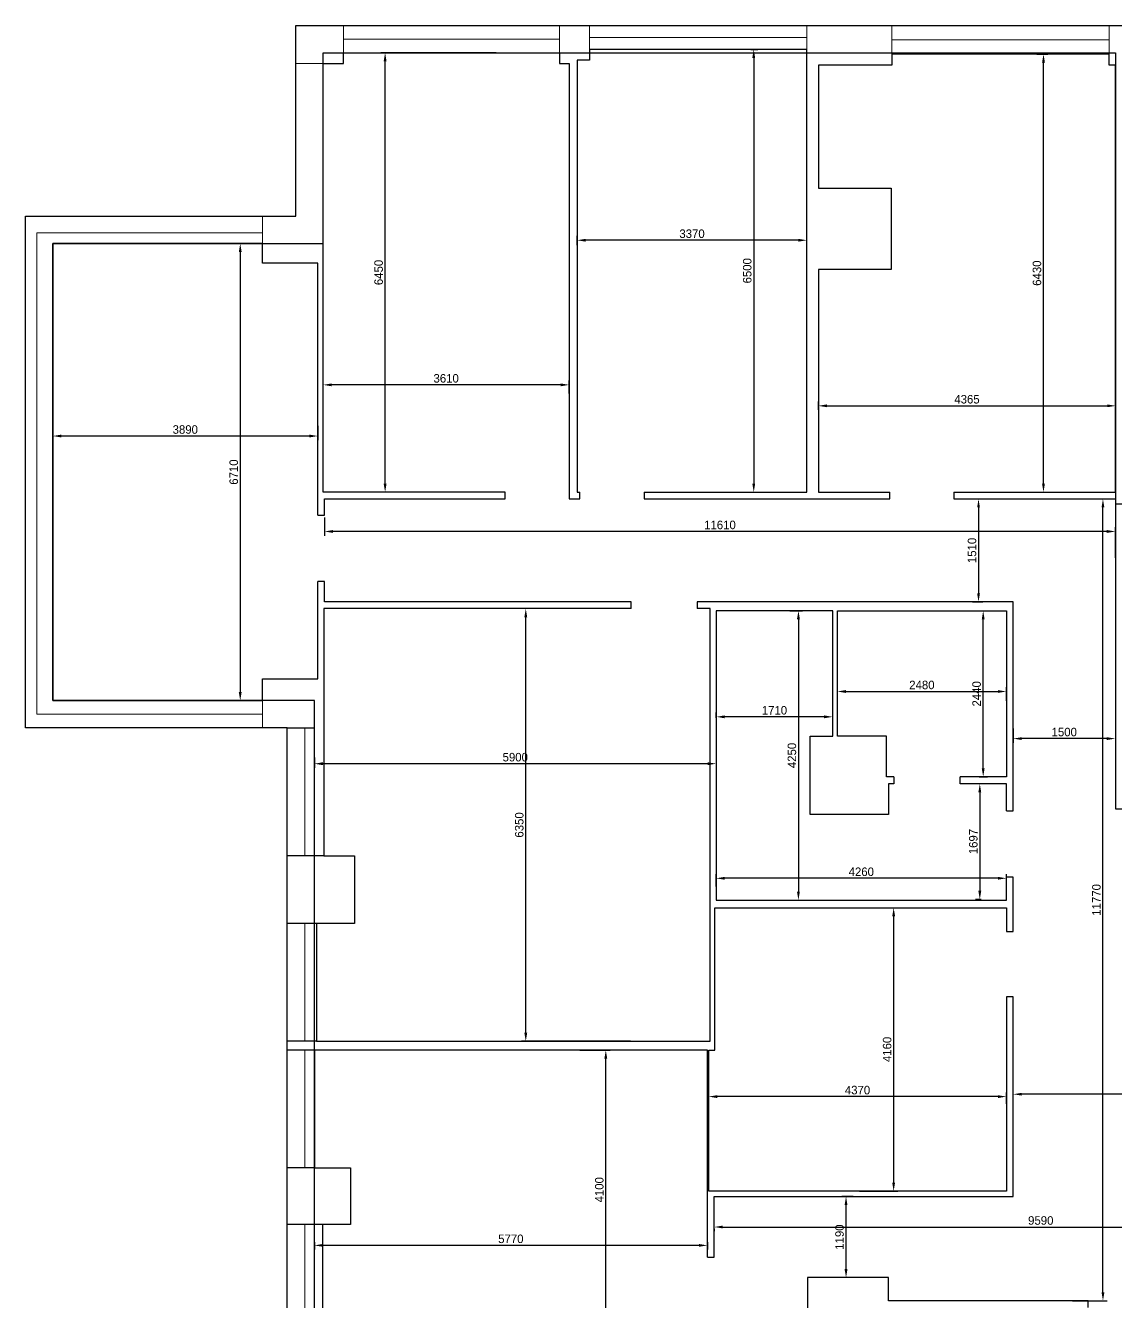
# Model space of a CAD drawing. Header units: millimetres. Extents: x 1180763 to 1206176, y -220242 to -190402.
# Drawn here: x 1180803 to 1196805, y -209132 to -190402 of the extents above; entities that cross this region are included whole.
import ezdxf

# ---------------------------------------------------------------- set-up
doc = ezdxf.new("R2010")
doc.units = ezdxf.units.MM
doc.layers.add('OFFICE_BOUNDARY', color=3, linetype='Continuous')

msp = doc.modelspace()

# ---------------------------------------------------------------- linework, layer by layer
for p, q in [((1184773, -190402), (1197353, -190402)), ((1184773, -193202), (1184773, -190402)), ((1180803, -200712), (1180803, -193202)), ((1180803, -193202), (1184773, -193202)), ((1184643, -200712), (1180803, -200712)), ((1184643, -210162), (1184643, -200712))]:
    msp.add_line(p, q)
at = {"color": 1, "lineweight": 30}
for p, q in [((1185173, -193602), (1185173, -190802)), ((1185173, -190802), (1196803, -190802)), ((1196803, -190802), (1196803, -197422)), ((1181203, -200312), (1181203, -193602)), ((1181203, -193602), (1185173, -193602)), ((1196803, -197422), (1200503, -197422)), ((1185043, -200312), (1181203, -200312)), ((1185043, -210562), (1185043, -200312))]:
    msp.add_line(p, q, dxfattribs=at)
at = {"color": 0, "lineweight": -2, "transparency": 16777216}
for p, q in [((1187711, -190802), (1186019, -190802)), ((1191453, -190752), (1191556, -190752)), ((1195649, -190822), (1195811, -190822)), ((1186082, -197127), (1186082, -190927)), ((1191494, -190877), (1191494, -197127)), ((1195748, -197127), (1195748, -190947)), ((1183219, -193602), (1184017, -193602)), ((1188903, -193624), (1188903, -193491)), ((1192148, -193554), (1189028, -193554)), ((1192273, -193624), (1192273, -193491)), ((1183955, -193727), (1183955, -200187)), ((1185173, -195742), (1185173, -195614)), ((1188658, -195677), (1185298, -195677)), ((1188783, -195802), (1188783, -195614)), ((1192443, -196044), (1192443, -195922)), ((1192568, -195985), (1196683, -195985)), ((1181203, -196277), (1181203, -196491)), ((1185093, -196277), (1185093, -196491)), ((1184968, -196428), (1181328, -196428)), ((1187811, -197252), (1186019, -197252)), ((1191307, -197252), (1191556, -197252)), ((1194708, -197352), (1194857, -197352)), ((1195649, -197252), (1195811, -197252)), ((1196174, -197352), (1196684, -197352)), ((1194794, -197477), (1194794, -198737)), ((1196621, -208997), (1196621, -197477)), ((1185193, -197623), (1185193, -197891)), ((1196803, -198215), (1196803, -197766)), ((1196678, -197829), (1185318, -197829)), ((1194708, -198862), (1194857, -198862)), ((1189661, -198962), (1188084, -198962)), ((1188147, -205187), (1188147, -199087)), ((1192026, -198992), (1192212, -198992)), ((1194718, -198992), (1194925, -198992)), ((1192150, -199117), (1192150, -203117)), ((1194863, -201307), (1194863, -199117)), ((1192723, -200313), (1192723, -200115)), ((1192848, -200178), (1195078, -200178)), ((1195203, -200313), (1195203, -200115)), ((1183154, -200312), (1184017, -200312)), ((1190943, -200565), (1190943, -200488)), ((1192528, -200550), (1191068, -200550)), ((1192653, -200565), (1192653, -200488)), ((1195303, -200720), (1195303, -200932)), ((1196803, -200720), (1196803, -200932)), ((1196678, -200870), (1195428, -200870)), ((1185043, -201148), (1185043, -201300)), ((1190943, -201148), (1190943, -201300)), ((1190818, -201238), (1185168, -201238)), ((1194831, -201532), (1194751, -201532)), ((1194804, -201432), (1194925, -201432)), ((1194813, -201657), (1194813, -203104)), ((1190943, -203041), (1190943, -202858)), ((1195078, -202920), (1191068, -202920)), ((1195203, -203041), (1195203, -202858)), ((1191946, -203242), (1192212, -203242)), ((1193094, -203352), (1193611, -203352)), ((1194831, -203229), (1194751, -203229)), ((1193548, -203477), (1193548, -207387)), ((1189685, -205312), (1188084, -205312)), ((1188939, -205442), (1189384, -205442)), ((1189322, -209417), (1189322, -205567)), ((1195303, -206094), (1195303, -206027)), ((1190833, -206094), (1190833, -206063)), ((1195078, -206125), (1190958, -206125)), ((1195203, -206229), (1195203, -206063)), ((1200488, -206090), (1195428, -206090)), ((1193049, -207512), (1193611, -207512)), ((1192953, -207592), (1192786, -207592)), ((1192849, -208657), (1192849, -207717)), ((1190913, -208068), (1190913, -208101)), ((1191038, -208039), (1200378, -208039)), ((1185043, -208259), (1185043, -208371)), ((1190813, -208259), (1190813, -208371)), ((1190688, -208309), (1185168, -208309)), ((1192953, -208782), (1192786, -208782)), ((1196174, -209122), (1196684, -209122))]:
    msp.add_line(p, q, dxfattribs=at)
at = {"lineweight": 5}
for points in [[(1185473, -190802), (1185473, -190402)], [(1188643, -190802), (1188643, -190402)], [(1189083, -190752), (1189083, -190402)], [(1192273, -190752), (1192273, -190402)], [(1193523, -190822), (1193523, -190402)], [(1196713, -190822), (1196713, -190402)], [(1185173, -190962), (1184773, -190962)], [(1184283, -193602), (1184283, -193202)], [(1184283, -200312), (1184283, -200712)]]:
    msp.add_lwpolyline(points, dxfattribs=at)
at = {"color": 5, "lineweight": 5}
for points in [[(1188643, -190602), (1185473, -190602)], [(1189083, -190577), (1192273, -190577)], [(1193523, -190612), (1196713, -190612)], [(1184283, -200512), (1180971, -200512), (1180971, -193446), (1184283, -193446)], [(1184903, -202592), (1184903, -200712)], [(1184903, -205312), (1184903, -203582)], [(1184903, -207172), (1184903, -205442)], [(1184903, -209542), (1184903, -208002)]]:
    msp.add_lwpolyline(points, dxfattribs=at)
for points in [[(1187843, -197252), (1185173, -197252), (1185173, -190962), (1185473, -190962), (1185473, -190802), (1188643, -190802), (1188643, -190962), (1188783, -190962), (1188783, -197252)], [(1189883, -197252), (1192273, -197252), (1192273, -190752), (1189083, -190752), (1189083, -190912), (1188903, -190912), (1188903, -197252), (1188943, -197252)], [(1194433, -197252), (1196803, -197252), (1196803, -190982), (1196713, -190982), (1196713, -190822), (1193523, -190822), (1193523, -190982), (1192443, -190982), (1192443, -192792), (1193513, -192792), (1193513, -193982), (1192443, -193982), (1192443, -197252), (1193493, -197252)], [(1185093, -197592), (1185093, -193892), (1184283, -193892), (1184283, -193602), (1181203, -193602), (1181203, -200312), (1184283, -200312), (1184283, -199992), (1185093, -199992), (1185093, -198562)], [(1185093, -197592), (1185193, -197592), (1185193, -197352), (1187843, -197352), (1187843, -197252)], [(1188783, -197252), (1188783, -197352), (1188943, -197352), (1188943, -197252)], [(1189883, -197252), (1189883, -197352), (1193493, -197352), (1193493, -197252)], [(1194433, -197252), (1194433, -197352), (1196803, -197352), (1196803, -201902), (1197053, -201902), (1197053, -201802)], [(1189693, -198962), (1189693, -198862), (1185193, -198862), (1185193, -198562), (1185093, -198562)], [(1195203, -201932), (1195303, -201932), (1195303, -198862), (1190663, -198862), (1190663, -198962)], [(1189693, -198962), (1185183, -198962), (1185183, -202592), (1185633, -202592), (1185633, -203582), (1185073, -203582), (1185073, -205312), (1190853, -205312), (1190853, -198962), (1190663, -198962)], [(1193553, -201432), (1193553, -201532), (1193473, -201532), (1193473, -201982), (1192323, -201982), (1192323, -200832), (1192653, -200832), (1192653, -198992), (1190943, -198992), (1190943, -203242), (1195203, -203242), (1195203, -202902)], [(1193553, -201432), (1193443, -201432), (1193443, -200832), (1192723, -200832), (1192723, -198992), (1195203, -198992), (1195203, -201432), (1194523, -201432)], [(1184643, -200712), (1185043, -200712)], [(1195203, -201932), (1195203, -201532), (1194523, -201532), (1194523, -201432)], [(1185183, -202592), (1184643, -202592)], [(1195203, -203702), (1195303, -203702), (1195303, -202902), (1195203, -202902)], [(1195203, -204662), (1195203, -207512), (1190833, -207512), (1190833, -205442), (1190923, -205442), (1190923, -203352), (1195203, -203352), (1195203, -203702)], [(1185073, -203582), (1184643, -203582)], [(1190813, -208482), (1190913, -208482), (1190913, -207592), (1195303, -207592), (1195303, -204662), (1195203, -204662)], [(1185073, -205312), (1184643, -205312)], [(1185043, -205442), (1184643, -205442)], [(1190813, -208482), (1190813, -205442), (1185043, -205442), (1185043, -207172), (1185573, -207172), (1185573, -208002), (1185163, -208002), (1185163, -209542), (1190813, -209542), (1190813, -209442)], [(1185043, -207172), (1184643, -207172)], [(1185163, -208002), (1184643, -208002)], [(1196403, -209222), (1196403, -209122), (1193473, -209122), (1193473, -208782), (1192283, -208782), (1192283, -209962), (1192983, -209962), (1192983, -215352), (1192713, -215352), (1192713, -215452), (1191743, -215452), (1191743, -215352), (1185153, -215352), (1185153, -215062), (1185053, -215062)]]:
    msp.add_lwpolyline(points)
at = {"color": 0, "transparency": 16777216}
for points in [[(1186061, -190927), (1186103, -190927), (1186082, -190802)], [(1191473, -190877), (1191515, -190877), (1191494, -190752)], [(1195727, -190947), (1195769, -190947), (1195748, -190822)], [(1183934, -193727), (1183976, -193727), (1183955, -193602)], [(1189028, -193533), (1189028, -193575), (1188903, -193554)], [(1192148, -193533), (1192148, -193575), (1192273, -193554)], [(1185298, -195656), (1185298, -195698), (1185173, -195677)], [(1188658, -195656), (1188658, -195698), (1188783, -195677)], [(1192568, -195964), (1192568, -196005), (1192443, -195985)], [(1196683, -195964), (1196683, -196005), (1196808, -195985)], [(1181328, -196407), (1181328, -196449), (1181203, -196428)], [(1184968, -196407), (1184968, -196449), (1185093, -196428)], [(1186061, -197127), (1186103, -197127), (1186082, -197252)], [(1191473, -197127), (1191515, -197127), (1191494, -197252)], [(1195727, -197127), (1195769, -197127), (1195748, -197252)], [(1194774, -197477), (1194815, -197477), (1194794, -197352)], [(1196600, -197477), (1196642, -197477), (1196621, -197352)], [(1185318, -197808), (1185318, -197850), (1185193, -197829)], [(1196678, -197808), (1196678, -197850), (1196803, -197829)], [(1194774, -198737), (1194815, -198737), (1194794, -198862)], [(1188126, -199087), (1188168, -199087), (1188147, -198962)], [(1192129, -199117), (1192171, -199117), (1192150, -198992)], [(1194842, -199117), (1194883, -199117), (1194863, -198992)], [(1183934, -200187), (1183976, -200187), (1183955, -200312)], [(1192848, -200157), (1192848, -200199), (1192723, -200178)], [(1195078, -200157), (1195078, -200199), (1195203, -200178)], [(1191068, -200529), (1191068, -200571), (1190943, -200550)], [(1192528, -200529), (1192528, -200571), (1192653, -200550)], [(1195428, -200849), (1195428, -200890), (1195303, -200870)], [(1196678, -200849), (1196678, -200890), (1196803, -200870)], [(1185168, -201217), (1185168, -201259), (1185043, -201238)], [(1190818, -201217), (1190818, -201259), (1190943, -201238)], [(1194842, -201307), (1194883, -201307), (1194863, -201432)], [(1194792, -201657), (1194834, -201657), (1194813, -201532)], [(1191068, -202899), (1191068, -202941), (1190943, -202920)], [(1195078, -202899), (1195078, -202941), (1195203, -202920)], [(1192129, -203117), (1192171, -203117), (1192150, -203242)], [(1194792, -203104), (1194834, -203104), (1194813, -203229)], [(1193527, -203477), (1193569, -203477), (1193548, -203352)], [(1188126, -205187), (1188168, -205187), (1188147, -205312)], [(1189301, -205567), (1189343, -205567), (1189322, -205442)], [(1190958, -206104), (1190958, -206146), (1190833, -206125)], [(1195078, -206104), (1195078, -206146), (1195203, -206125)], [(1195428, -206069), (1195428, -206110), (1195303, -206090)], [(1193527, -207387), (1193569, -207387), (1193548, -207512)], [(1192828, -207717), (1192870, -207717), (1192849, -207592)], [(1191038, -208018), (1191038, -208059), (1190913, -208039)], [(1185168, -208288), (1185168, -208329), (1185043, -208309)], [(1190688, -208288), (1190688, -208329), (1190813, -208309)], [(1192828, -208657), (1192870, -208657), (1192849, -208782)], [(1196600, -208997), (1196642, -208997), (1196621, -209122)]]:
    msp.add_solid(points, dxfattribs=at)
at = {"layer": 'OFFICE_BOUNDARY'}
msp.add_lwpolyline([(1204723, -209142), (1204723, -219872), (1185173, -219872), (1185173, -217272), (1181163, -217272), (1181163, -210562), (1185043, -210562), (1185043, -200312), (1181203, -200312), (1181203, -193602), (1185173, -193602), (1185173, -190802), (1196803, -190802), (1196803, -197422), (1200503, -197422), (1200503, -201902), (1200613, -201902), (1200613, -209142), (1204723, -209142)], close=True, dxfattribs=at)

# ---------------------------------------------------------------- texts
at = {"color": 0, "transparency": 16777216, "char_height": 125, "attachment_point": 5}
for s, insert in [('3370', (1190588, -193459)), ('3610', (1186978, -195582)), ('4365', (1194625, -195889)), ('3890', (1183148, -196333)), ('11610', (1190998, -197734)), ('2480', (1193963, -200083)), ('1710', (1191798, -200455)), ('1500', (1196053, -200774)), ('5900', (1187993, -201143)), ('4260', (1193073, -202825)), ('4370', (1193018, -206030)), ('9590', (1195708, -207944)), ('5770', (1187928, -208213))]:
    msp.add_mtext(s, dxfattribs=dict(at, insert=insert))
at = {"color": 0, "transparency": 16777216, "char_height": 125, "attachment_point": 5, "rotation": 90}
for s, insert in [('6450', (1185987, -194027)), ('6500', (1191399, -194002)), ('6430', (1195653, -194037)), ('6710', (1183860, -196957)), ('1510', (1194699, -198107)), ('2440', (1194767, -200212)), ('4250', (1192055, -201117)), ('6350', (1188052, -202137)), ('1697', (1194718, -202381)), ('11770', (1196526, -203237)), ('4160', (1193453, -205432)), ('4100', (1189227, -207492)), ('1190', (1192754, -208187))]:
    msp.add_mtext(s, dxfattribs=dict(at, insert=insert))

doc.saveas('drawing.dxf')
